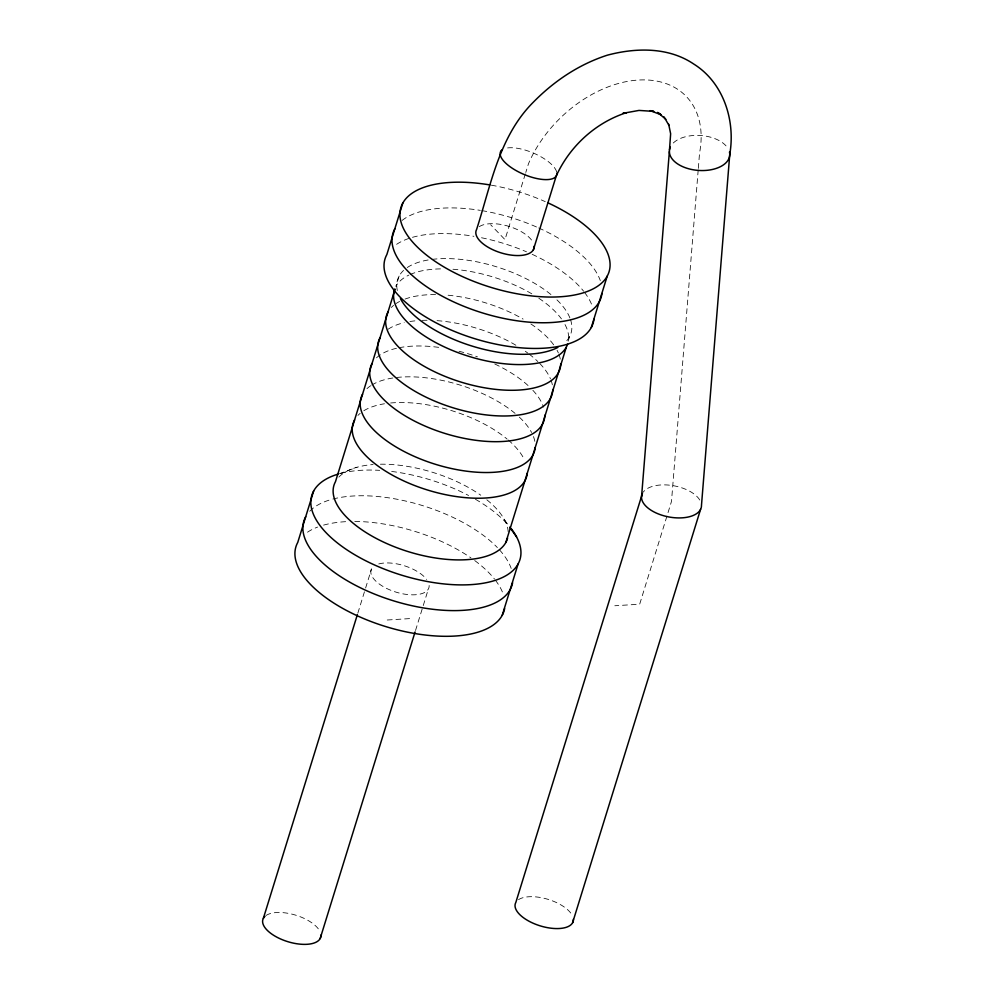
<?xml version="1.0" encoding="UTF-8"?>
<svg xmlns="http://www.w3.org/2000/svg" width="994" height="994" viewBox="0 0 994 994"><rect width="100%" height="100%" fill="white"/><g stroke="black" fill="none" stroke-linecap="round" stroke-linejoin="round"><path stroke-width="0.75" stroke-dasharray="4.97 3.73" d="M698.198 169.924L671.497 501.398L639.676 604.203L614.826 605.756M698.322 168.384L699.565 152.964A104.917 71.804 -44 0 0 638.26 80.054A104.917 71.804 -44 0 0 528.51 163.675L525.789 172.434M399.116 276.071L395.935 286.347A90.752 41.487 17.2 0 1 408.832 275.114M357.828 613.186L365.158 589.492M365.618 588.013L371.582 568.754M525.341 173.888L504.989 239.616L490.663 224.756M415.529 630.482L428.377 589.007M568.133 341.228L569.5 336.829M339.488 473.716L356.995 467.255M387.25 620.007L412.088 618.454M504.542 519.874L508.829 525.95M376.502 357.828A90.752 41.487 17.2 0 1 397.65 348.024M399.066 347.738A90.752 41.487 17.2 0 1 439.559 347.478M459.017 351.267A90.752 41.487 17.2 0 1 477.48 356.858M494.776 363.99A90.752 41.487 17.2 0 1 528.895 386.318M532.859 390.294A90.752 41.487 17.2 0 1 543.482 407.08M366.96 388.666A90.752 41.487 17.2 0 1 370.663 385.759M371.768 385.051A90.752 41.487 17.2 0 1 515.054 413.355M519.353 417.157A90.752 41.487 17.2 0 1 531.591 432.489M533.455 436.565A90.752 41.487 17.2 0 1 534.934 441.895M388.157 329.213A90.752 41.487 17.2 0 1 404.21 322.64M409.938 321.522A90.752 41.487 17.2 0 1 417.679 320.615M422.077 320.354A90.752 41.487 17.2 0 1 427.905 320.279M437.037 320.652A90.752 41.487 17.2 0 1 516.495 345.589M525.317 351.292A90.752 41.487 17.2 0 1 527.814 353.106M529.032 354.013A90.752 41.487 17.2 0 1 537.853 361.567M539.754 363.469A90.752 41.487 17.2 0 1 550.415 378.664M550.962 380.031A90.752 41.487 17.2 0 1 552.627 386.641M391.35 307.481A90.752 41.487 17.2 0 1 393.574 305.406M396.121 303.505A90.752 41.487 17.2 0 1 399.613 301.455M405.005 299.082A90.752 41.487 17.2 0 1 435.857 294.572M448.083 295.218A90.752 41.487 17.2 0 1 523.105 319.099M530.871 323.945A90.752 41.487 17.2 0 1 554.292 345.738M557.05 350.248A90.752 41.487 17.2 0 1 558.367 352.969M558.914 354.324A90.752 41.487 17.2 0 1 560.392 359.654M410.162 274.506A90.752 41.487 17.2 0 1 442.33 268.865M452.953 269.25A90.752 41.487 17.2 0 1 532.411 294.187M538.823 298.237A90.752 41.487 17.2 0 1 561.448 318.888M565.014 324.553A90.752 41.487 17.2 0 1 568.382 341.253M570.531 319.695A90.752 41.487 17.2 0 1 566.133 341.389M397.339 290.534A90.752 41.487 17.2 0 1 403.564 270.443M407.254 267.535A90.752 41.487 17.2 0 1 430.539 259.608M432.067 259.397A90.752 41.487 17.2 0 1 552.763 296.075M556.951 299.877A90.752 41.487 17.2 0 1 570.059 318.341M396.618 244.325A108.905 49.775 17.2 0 1 473.902 236.323M481.518 237.752A108.905 49.775 17.2 0 1 526.485 251.793M532.15 254.302A108.905 49.775 17.2 0 1 583.602 291.192M584.509 292.348A108.905 49.775 17.2 0 1 592.337 306.276M402.11 220.432A108.905 49.775 17.2 0 1 480.338 210.38M481.854 210.629A108.905 49.775 17.2 0 1 537.294 227.328M538.711 227.961A108.905 49.775 17.2 0 1 600.289 280.569M491.334 185.182A108.905 49.775 17.2 0 1 545.246 201.633M338.842 477.108A90.752 41.487 17.2 0 1 373.123 464.546M380.404 464.21A90.752 41.487 17.2 0 1 480.773 495.223M486.849 499.808A90.752 41.487 17.2 0 1 508.182 531.827M340.843 473.355A108.905 49.775 17.2 0 1 379.683 470.348M391.661 471.454A108.905 49.775 17.2 0 1 468.584 495.497M475.43 499.261A108.905 49.775 17.2 0 1 508.481 525.329M357.939 415.43A90.752 41.487 17.2 0 1 360.163 413.355M363.804 410.746A90.752 41.487 17.2 0 1 384.479 403.763M390.63 402.992A90.752 41.487 17.2 0 1 507.089 439.062M508.207 440.007A90.752 41.487 17.2 0 1 523.639 458.197M309.743 511.239A108.905 49.775 17.2 0 1 331.536 499.423M332.878 499.05A108.905 49.775 17.2 0 1 497.373 547.582M499.51 549.868A108.905 49.775 17.2 0 1 511.189 568.431M307.519 532.188A108.905 49.775 17.2 0 1 317.595 527.081M323.584 525.118A108.905 49.775 17.2 0 1 347.614 521.577M354.783 521.452A108.905 49.775 17.2 0 1 470.932 557.87M474.71 560.554A108.905 49.775 17.2 0 1 494.503 579.055M495.41 580.21A108.905 49.775 17.2 0 1 503.225 594.126M429.147 585.478A30.255 13.829 17.2 0 1 394.481 591.641A30.255 13.829 17.2 0 1 373.185 566.766M378.751 563.946A30.255 13.829 17.2 0 1 426.612 579.415M266.094 915.449A30.255 13.829 17.2 0 1 294.746 914.878A30.255 13.829 17.2 0 1 319.733 931.03M518.52 899.657A30.255 13.829 17.2 0 1 547.172 899.085A30.255 13.829 17.2 0 1 572.159 915.238M699.776 500.019A30.131 15.668 11.2 0 0 678.902 486.936A30.578 15.904 11.2 0 0 643.205 492.179M673.286 142.999A30.255 17.494 4.3 0 1 702.273 135.644A30.255 17.494 4.3 0 1 728.08 148.628M556.628 171.825A30.118 11.593 23 0 0 534.561 153.561A30.615 11.779 23 0 0 507.536 147.932M479.307 226.644A30.255 13.829 17.2 0 1 507.971 226.085A30.255 13.829 17.2 0 1 532.958 242.225"/><path stroke-width="1.49" d="M534.163 246.214A30.255 13.829 17.2 0 1 502.02 253.159A30.255 13.829 17.2 0 1 476.598 229.49C490.862 185.244 499.038 136.389 533.343 102.183C554.056 81.061 579.042 64.312 607.297 55.192C635.874 47.588 668.453 46.88 693.824 64.088C723.657 82.75 735.61 120.759 729.758 154.331L701.478 505.374A30.131 15.668 11.2 0 1 700.559 509.4A30.578 15.904 11.2 0 1 664.104 515.861A30.131 15.668 11.2 0 1 641.503 497.422L669.372 151.585L670.639 133.755L668.651 124.113M313.657 491.024L297.753 542.426A108.905 49.775 17.2 0 0 383.199 625.785A108.905 49.775 17.2 0 0 504.641 608.514M402.769 203.161L386.852 254.563A108.905 49.775 17.2 0 0 473.827 338.407A108.905 49.775 17.2 0 0 593.965 319.211M395.053 289.204L335.475 481.68A90.752 41.487 17.2 0 0 405.241 550.676A90.752 41.487 17.2 0 0 507.574 538.114M263.373 918.294L357.368 614.665M320.167 938.547L415.07 631.96M533.393 249.755L556.218 176.013A30.118 11.593 23 0 0 556.851 172.981M505.847 542.438L566.319 347.105M502.206 615.336L518.11 563.933M591.306 327.486L607.222 276.083M572.594 922.755L700.559 509.388M651.256 110.744L653.791 111.39L638.98 110.421L622.952 113.316L626.419 112.67C595.406 122.684 569.649 146.441 556.218 176.013A30.615 11.779 23 0 1 522.459 173.776A30.118 11.593 23 0 1 500.79 151.312M650.088 110.62L660.998 114.708L658.699 113.055M657.581 112.384L665.843 119.292M509.686 527.155L516.545 536.859M664.054 116.907L668.987 125.418M544.811 415.206A90.752 41.487 17.2 0 1 446.716 433.98A90.752 41.487 17.2 0 1 372.067 363.456M535.17 447.635A90.752 41.487 17.2 0 1 435.546 464.335A90.752 41.487 17.2 0 1 362.524 394.295M552.763 389.511A90.752 41.487 17.2 0 1 454.668 408.286A90.752 41.487 17.2 0 1 380.031 337.749M560.728 363.804A90.752 41.487 17.2 0 1 462.62 382.578A90.752 41.487 17.2 0 1 387.983 312.041M567.586 344.272A90.752 41.487 17.2 0 1 467.304 355.864A90.752 41.487 17.2 0 1 394.668 289.179M557.87 347.415A90.752 41.487 17.2 0 1 471.976 346.049A90.752 41.487 17.2 0 1 400.42 298.622M601.929 293.516A108.905 49.775 17.2 0 1 481.779 312.712A108.905 49.775 17.2 0 1 394.817 228.868M548.067 202.9A108.905 49.775 17.2 0 1 581.378 293.392A108.905 49.775 17.2 0 1 411.777 241.045A108.905 49.775 17.2 0 1 489.806 184.921M511.326 528.808A108.905 49.775 17.2 0 1 472.262 584.547A108.905 49.775 17.2 0 1 335.599 541.481A108.905 49.775 17.2 0 1 337.948 474.163M527.218 473.343A90.752 41.487 17.2 0 1 427.582 490.03A90.752 41.487 17.2 0 1 354.572 419.99M512.593 582.819A108.905 49.775 17.2 0 1 391.164 600.09A108.905 49.775 17.2 0 1 305.705 516.718M320.95 935.019A30.255 13.829 17.2 0 1 286.272 941.181A30.255 13.829 17.2 0 1 264.988 916.306M573.376 919.214A30.255 13.829 17.2 0 1 541.221 926.172A30.255 13.829 17.2 0 1 515.811 902.502L642.435 493.409A30.131 15.668 11.2 0 0 641.59 496.043M729.459 152.032A30.255 17.494 4.3 0 1 701.789 170.558A30.255 17.494 4.3 0 1 669.372 151.585M669.459 150.069A30.255 17.494 4.3 0 1 670.341 147.1M500.802 151.324A30.615 11.779 23 0 1 502.281 149.759"/></g></svg>
